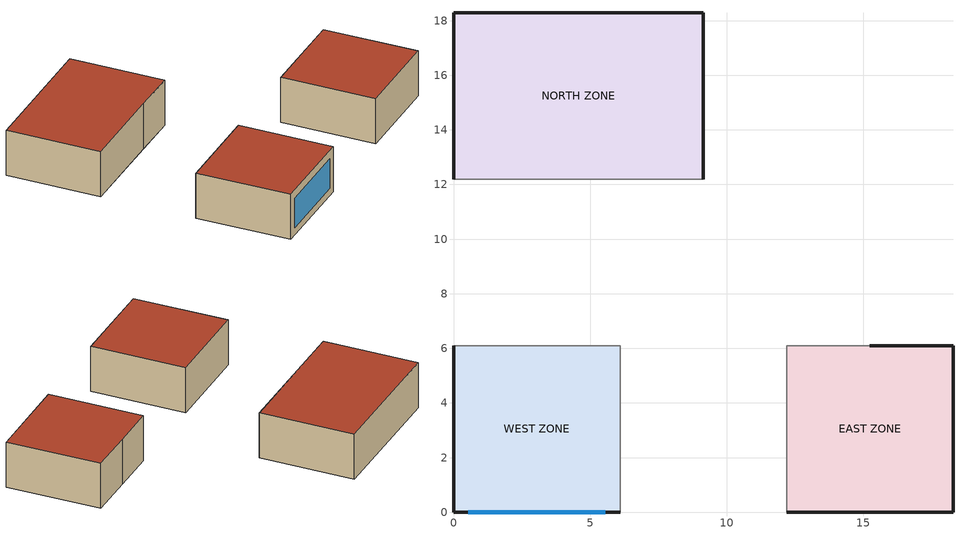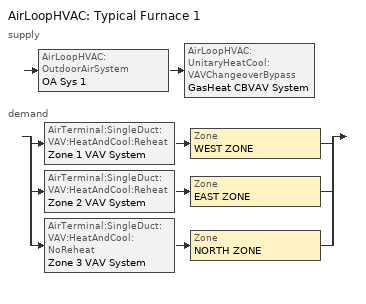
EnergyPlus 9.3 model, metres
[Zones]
WEST ZONE
 floor adiabatic (FLOOR SLAB 8 IN): 0,0 0,6.1 6.1,6.1 6.1,0 z0
 wall outside (EXTWALL80): 0,6.1 0,0 6.1,0 z0:3.05
 wall to NORTH ZONE (PARTITION06): 6.1,6.1 0,6.1 z0:3.05
 wall to EAST ZONE (PARTITION06): 6.1,0 6.1,6.1 z0:3.05
 window (WIN-CON-LIGHT): 0.55,0 5.55,0 z0.5:2.5
 roof outside (ROOF34): 0,6.1 0,0 6.1,0 6.1,6.1 z3.05
EAST ZONE
 floor adiabatic (FLOOR SLAB 8 IN): 12.19,0 12.19,6.1 18.29,6.1 18.29,0 z0
 wall outside (EXTWALL80): 12.19,0 18.29,0 18.29,6.1 15.24,6.1 z0:3.05
 wall to NORTH ZONE (PARTITION06): 15.24,6.1 12.19,6.1 z0:3.05
 roof outside (ROOF34): 12.19,6.1 12.19,0 18.29,0 18.29,6.1 z3.05
NORTH ZONE
 floor adiabatic (FLOOR SLAB 8 IN): 0,12.19 0,18.29 9.14,18.29 9.14,12.19 z0
 wall outside (EXTWALL80): 9.14,12.19 9.14,18.29 0,18.29 0,12.19 z0:3.05
 roof outside (ROOF34): 0,18.29 0,12.19 9.14,12.19 9.14,18.29 z3.05
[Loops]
AirLoopHVAC 'Typical Furnace 1'
 supply: AirLoopHVAC:OutdoorAirSystem 'OA Sys 1' > AirLoopHVAC:UnitaryHeatCool:VAVChangeoverBypass 'GasHeat CBVAV System'
 demand: split
  | AirTerminal:SingleDuct:VAV:HeatAndCool:Reheat 'Zone 1 VAV System' > Zone 'WEST ZONE'
  | AirTerminal:SingleDuct:VAV:HeatAndCool:Reheat 'Zone 2 VAV System' > Zone 'EAST ZONE'
  | AirTerminal:SingleDuct:VAV:HeatAndCool:NoReheat 'Zone 3 VAV System' > Zone 'NORTH ZONE'
[Building]
NONE: North Axis {deg}=0; Terrain=Suburbs; Loads Convergence Tolerance Value {W}=0.04; Temperature Convergence Tolerance Value {deltaC}=0.4; Solar Distribution=FullInteriorAndExterior; Maximum Number of Warmup Days=25; Minimum Number of Warmup Days=6
[Site:Location]
Chicago Ohare Intl Ap_IL_USA Design_Conditions: Latitude {deg}=41.98; Longitude {deg}=-87.92; Time Zone {hr}=-6; Elevation {m}=201
[SizingPeriod:DesignDay] Day of Month=21; Dry-Bulb Temperature Range Modifier Type=DefaultMultipliers; Humidity Condition Type=Wetbulb; Barometric Pressure {Pa}=98934; Rain Indicator=No; Snow Indicator=No; Daylight Saving Time Indicator=No
Name | Month | Day Type | Maximum Dry-Bulb Temperature {C} | Daily Dry-Bulb Temperature Range {deltaC} | Wetbulb or DewPoint at Maximum Dry-Bulb {C} | Wind Speed {m/s} | Wind Direction {deg} | Solar Model Indicator | Sky Clearness | ASHRAE Clear Sky Optical Depth for Beam Irradiance (taub) | ASHRAE Clear Sky Optical Depth for Diffuse Irradiance (taud)
Chicago Ohare Intl Ap Ann Htg 99.6% Condns DB | 1 | WinterDesignDay | -20 | 0 | -20 | 4.9 | 270 | ASHRAEClearSky | 0
Chicago Ohare Intl Ap Ann Clg .4% Condns DB=>MWB | 7 | SummerDesignDay | 33.3 | 10.5 | 23.7 | 5.2 | 230 | ASHRAETau |  | 0.455 | 2.05
Chicago Ohare January Designday | 1 | SummerDesignDay | 7.9 | 9.9 | 7.7 | 5.2 | 230 | ASHRAETau |  | 0.455 | 2.05
Chicago Ohare February Designday | 2 | SummerDesignDay | 10.2 | 10 | 9.9 | 5.2 | 230 | ASHRAETau |  | 0.455 | 2.05
Chicago Ohare March Designday | 3 | SummerDesignDay | 16.8 | 9.9 | 15.7 | 5.2 | 230 | ASHRAETau |  | 0.455 | 2.05
[Site:GroundTemperature:BuildingSurface]
20.03, 20.03, 20.13, 20.3, 20.43, 20.52, 20.62, 20.77, 20.78, 20.55, 20.44, 20.2
[Material] Thermal Absorptance=0.9
Name | Roughness | Thickness {m} | Conductivity {W/m-K} | Density {kg/m3} | Specific Heat {J/kg-K} | Solar Absorptance | Visible Absorptance
A1 - 1 IN STUCCO | Smooth | 0.0253898 | 0.691831 | 1858.142 | 836.8 | 0.92 | 0.92
C4 - 4 IN COMMON BRICK | Rough | 0.101498 | 0.726422 | 1922.216 | 836.8 | 0.76 | 0.76
E1 - 3 / 4 IN PLASTER OR GYP BOARD | Smooth | 0.01905 | 0.726422 | 1601.846 | 836.8 | 0.92 | 0.92
C6 - 8 IN CLAY TILE | Smooth | 0.203302 | 0.570761 | 1121.292 | 836.8 | 0.82 | 0.82
C10 - 8 IN HW CONCRETE | MediumRough | 0.203302 | 1.729577 | 2242.585 | 836.8 | 0.65 | 0.65
E2 - 1 / 2 IN SLAG OR STONE | Rough | 0.0127102 | 1.435549 | 881.0155 | 1673.6 | 0.55 | 0.55
E3 - 3 / 8 IN FELT AND MEMBRANE | Rough | 0.00954024 | 0.190253 | 1121.292 | 1673.6 | 0.75 | 0.75
B5 - 1 IN DENSE INSULATION | VeryRough | 0.0253898 | 0.0432394 | 91.30524 | 836.8 | 0.5 | 0.5
C12 - 2 IN HW CONCRETE | MediumRough | 0.0509016 | 1.729577 | 2242.585 | 836.8 | 0.65 | 0.65
[WindowMaterial:Glazing]
WIN-LAY-GLASS-LIGHT: Optical Data Type=SpectralAverage; Thickness {m}=0.003; Solar Transmittance at Normal Incidence=0.9; Front Side Solar Reflectance at Normal Incidence=0.031; Back Side Solar Reflectance at Normal Incidence=0.031; Visible Transmittance at Normal Incidence=0.9; Front Side Visible Reflectance at Normal Incidence=0.05; Back Side Visible Reflectance at Normal Incidence=0.05; Infrared Transmittance at Normal Incidence=0; Front Side Infrared Hemispherical Emissivity=0.84; Back Side Infrared Hemispherical Emissivity=0.84; Conductivity {W/m-K}=0.9
[Construction]
EXTWALL80: A1 - 1 IN STUCCO, C4 - 4 IN COMMON BRICK, E1 - 3 / 4 IN PLASTER OR GYP BOARD
PARTITION06: E1 - 3 / 4 IN PLASTER OR GYP BOARD, C6 - 8 IN CLAY TILE, E1 - 3 / 4 IN PLASTER OR GYP BOARD
FLOOR SLAB 8 IN: C10 - 8 IN HW CONCRETE
ROOF34: E2 - 1 / 2 IN SLAG OR STONE, E3 - 3 / 8 IN FELT AND MEMBRANE, B5 - 1 IN DENSE INSULATION, C12 - 2 IN HW CONCRETE
WIN-CON-LIGHT: WIN-LAY-GLASS-LIGHT
[Zone] Type=1; Multiplier=1; Ceiling Height {m}=autocalculate; Volume {m3}=autocalculate
EAST ZONE; NORTH ZONE; WEST ZONE
[People] Number of People Schedule=OFFICE OCCUPANCY; Number of People Calculation Method=people; Fraction Radiant=0.3; Activity Level Schedule=Activity Sch; Carbon Dioxide Generation Rate {m3/s-W}=3.82E-8; Mean Radiant Temperature Calculation Type=zoneaveraged; Work Efficiency Schedule=Work Eff Sch; Clothing Insulation Calculation Method=ClothingInsulationSchedule; Clothing Insulation Schedule=Clothing Sch; Air Velocity Schedule=Air Velo Sch; Thermal Comfort Model 1 Type=FANGER
Name | Zone or ZoneList | Number of People
WEST ZONE | WEST ZONE | 3
EAST ZONE | EAST ZONE | 3
NORTH ZONE | NORTH ZONE | 4
[Lights] Schedule=OFFICE LIGHTING; Design Level Calculation Method=LightingLevel; Return Air Fraction=0; Fraction Radiant=0.2; Fraction Visible=0.2; Fraction Replaceable=0
Name | Zone or ZoneList | Lighting Level {W}
EAST ZONE Lights 1 | EAST ZONE | 1464.375
NORTH ZONE Lights 1 | NORTH ZONE | 878.6252
[ElectricEquipment] Schedule=INTERMITTENT; Design Level Calculation Method=EquipmentLevel; Fraction Latent=0; Fraction Radiant=0.3; Fraction Lost=0
Name | Zone or ZoneList | Design Level {W}
WEST ZONE ElecEq 1 | WEST ZONE | 2928.751
EAST ZONE ElecEq 1 | EAST ZONE | 1464.375
NORTH ZONE ElecEq 1 | NORTH ZONE | 2928.751
[OtherEquipment]
North Zone Heat Extraction: Fuel Type=None; Zone or ZoneList=NORTH ZONE; Schedule=INTERMITTENT1; Design Level Calculation Method=EquipmentLevel; Design Level {W}=10000; Fraction Latent=0; Fraction Radiant=0; Fraction Lost=0
[DesignSpecification:OutdoorAir] Outdoor Air Method=flow/person; Outdoor Air Flow per Person {m3/s-person}=0.00944; Outdoor Air Flow per Zone Floor Area {m3/s-m2}=0; Outdoor Air Flow per Zone {m3/s}=0
SZ DSOA WEST ZONE; SZ DSOA EAST ZONE; SZ DSOA NORTH ZONE
[Sizing:Zone] Zone Cooling Design Supply Air Temperature Input Method=SupplyAirTemperature; Zone Cooling Design Supply Air Temperature {C}=10; Zone Heating Design Supply Air Temperature Input Method=SupplyAirTemperature; Zone Heating Design Supply Air Temperature {C}=50; Zone Cooling Design Supply Air Humidity Ratio {kgWater/kgDryAir}=0.008; Zone Heating Design Supply Air Humidity Ratio {kgWater/kgDryAir}=0.008; Zone Heating Sizing Factor=0; Zone Cooling Sizing Factor=0; Cooling Design Air Flow Method=DesignDay; Cooling Design Air Flow Rate {m3/s}=0; Heating Design Air Flow Method=DesignDay; Heating Design Air Flow Rate {m3/s}=0; Heating Maximum Air Flow per Zone Floor Area {m3/s-m2}=.002032; Heating Maximum Air Flow {m3/s}=.1415762; Heating Maximum Air Flow Fraction=0.3; Account for Dedicated Outdoor Air System=No; Dedicated Outdoor Air System Control Strategy=NeutralSupplyAir; Dedicated Outdoor Air Low Setpoint Temperature for Design {C}=autosize; Dedicated Outdoor Air High Setpoint Temperature for Design {C}=autosize
Name | Design Specification Outdoor Air Object
WEST ZONE | SZ DSOA WEST ZONE
EAST ZONE | SZ DSOA EAST ZONE
NORTH ZONE | SZ DSOA NORTH ZONE
[Sizing:System]
Typical Furnace 1: Type of Load to Size On=sensible; Design Outdoor Air Flow Rate {m3/s}=autosize; Central Heating Maximum System Air Flow Ratio=0.3; Preheat Design Temperature {C}=7; Preheat Design Humidity Ratio {kgWater/kgDryAir}=0.008; Precool Design Temperature {C}=11; Precool Design Humidity Ratio {kgWater/kgDryAir}=0.008; Central Cooling Design Supply Air Temperature {C}=10; Central Heating Design Supply Air Temperature {C}=30; Type of Zone Sum to Use=noncoincident; 100% Outdoor Air in Cooling=no; 100% Outdoor Air in Heating=no; Central Cooling Design Supply Air Humidity Ratio {kgWater/kgDryAir}=0.008; Central Heating Design Supply Air Humidity Ratio {kgWater/kgDryAir}=0.008; Cooling Supply Air Flow Rate Method=DesignDay; Cooling Supply Air Flow Rate {m3/s}=0; Heating Supply Air Flow Rate Method=DesignDay; Heating Supply Air Flow Rate {m3/s}=0; Zone Maximum Outdoor Air Fraction=1; Cooling Design Capacity Method=CoolingDesignCapacity; Cooling Design Capacity {W}=autosize; Heating Design Capacity Method=HeatingDesignCapacity; Heating Design Capacity {W}=autosize; Central Cooling Capacity Control Method=VAV
[ZoneControl:Thermostat] Control Type Schedule=Zone Control Type Sched; Control 1=Temperature Setpoints
Name | Zone or ZoneList
Zone 1 Thermostat | NORTH ZONE
Zone 2 Thermostat | WEST ZONE
Zone 3 Thermostat | EAST ZONE
[ThermostatSetpoint:DualSetpoint]
Temperature Setpoints: Heating Setpoint Temperature Schedule=Heating Setpoints; Cooling Setpoint Temperature Schedule=Cooling Setpoints
[AirTerminal:SingleDuct:VAV:HeatAndCool:NoReheat]
Zone 3 VAV System: Availability Schedule=FanAndCoilAvailSched; Maximum Air Flow Rate {m3/s}=autosize; Zone Minimum Air Flow Fraction=0.25
[AirTerminal:SingleDuct:VAV:HeatAndCool:Reheat] Availability Schedule=FanAndCoilAvailSched; Maximum Air Flow Rate {m3/s}=autosize; Zone Minimum Air Flow Fraction=0.25; Maximum Hot Water or Steam Flow Rate {m3/s}=0; Minimum Hot Water or Steam Flow Rate {m3/s}=0; Convergence Tolerance=0.001
Name | Reheat Coil
Zone 1 VAV System | Reheat Coil Zone 1
Zone 2 VAV System | Reheat Coil Zone 2
[Zone equipment]
WEST ZONE: Zone 1 VAV System
EAST ZONE: Zone 2 VAV System
NORTH ZONE: Zone 3 VAV System
[Fan:OnOff]
Supply Fan 1: Availability Schedule=FanAndCoilAvailSched; Fan Total Efficiency=0.7; Pressure Rise {Pa}=600; Maximum Flow Rate {m3/s}=autosize; Motor Efficiency=0.9; Motor In Airstream Fraction=1
[Coil:Cooling:DX:TwoStageWithHumidityControlMode]
ACDXCoil 1: Availability Schedule=FanAndCoilAvailSched; Maximum Outdoor Dry-Bulb Temperature for Crankcase Heater Operation {C}=10; Number of Capacity Stages=1; Number of Enhanced Dehumidification Modes=1; Normal Mode Stage 1 Coil Performance=DXCoilPerformance; Dehumidification Mode 1 Stage 1 Coil Performance=DXCoilPerformance_Dehumidification; Minimum Outdoor Dry-Bulb Temperature for Compressor Operation {C}=-25; Basin Heater Setpoint Temperature {C}=2
[CoilPerformance:DX:Cooling] Gross Rated Total Cooling Capacity {W}=autosize; Gross Rated Sensible Heat Ratio=autosize; Gross Rated Cooling COP {W/W}=3; Rated Air Flow Rate {m3/s}=autosize; Total Cooling Capacity Function of Temperature Curve=WindACCoolCapFT; Total Cooling Capacity Function of Flow Fraction Curve=WindACCoolCapFFF; Energy Input Ratio Function of Temperature Curve=WindACEIRFT; Energy Input Ratio Function of Flow Fraction Curve=WindACEIRFFF; Part Load Fraction Correlation Curve=WindACPLFFPLR; Condenser Type=AirCooled; Evaporative Condenser Effectiveness=0.9
DXCoilPerformance; DXCoilPerformance_Dehumidification
[Coil:Heating:Electric] Availability Schedule=FanAndCoilAvailSched; Efficiency=1; Nominal Capacity {W}=autosize
Reheat Coil Zone 1; Reheat Coil Zone 2
[Coil:Heating:Fuel]
Furnace Heating Coil 1: Availability Schedule=FanAndCoilAvailSched; Fuel Type=NaturalGas; Burner Efficiency=0.8; Nominal Capacity {W}=autosize
[AirLoopHVAC:UnitaryHeatCool:VAVChangeoverBypass]
GasHeat CBVAV System: Availability Schedule=FanAndCoilAvailSched; Cooling Supply Air Flow Rate {m3/s}=autosize; Heating Supply Air Flow Rate {m3/s}=autosize; No Load Supply Air Flow Rate {m3/s}=autosize; Cooling Outdoor Air Flow Rate {m3/s}=0; Heating Outdoor Air Flow Rate {m3/s}=0; No Load Outdoor Air Flow Rate {m3/s}=0; Outdoor Air Flow Rate Multiplier Schedule=Outdoor Air Multiplier Schedule; Supply Air Fan=Supply Fan 1; Supply Air Fan Placement=DrawThrough; Supply Air Fan Operating Mode Schedule=Fan OpMode Schedule; Cooling Coil=ACDXCoil 1; Heating Coil=Furnace Heating Coil 1; Priority Control Mode=LoadPriority; Minimum Outlet Air Temperature During Cooling Operation {C}=10; Maximum Outlet Air Temperature During Heating Operation {C}=50; Dehumidification Control Type=CoolReheat; Minimum Runtime Before Operating Mode Change {hr}=0.5
[Controller:OutdoorAir]
OA Controller 1: Minimum Outdoor Air Flow Rate {m3/s}=autosize; Maximum Outdoor Air Flow Rate {m3/s}=autosize; Economizer Control Type=DifferentialDryBulb; Economizer Control Action Type=ModulateFlow; Economizer Maximum Limit Dry-Bulb Temperature {C}=19; Economizer Minimum Limit Dry-Bulb Temperature {C}=4; Lockout Type=NoLockout; Minimum Limit Type=FixedMinimum; Minimum Outdoor Air Schedule=Min OA Sched
[AirLoopHVAC]
Typical Furnace 1: Design Supply Air Flow Rate {m3/s}=autosize
[AvailabilityManager:Scheduled]
VAV Sys 1 Avail: Schedule=FanAndCoilAvailSched
[AvailabilityManager:ScheduledOn]
Furnace 1 AvailOn: Schedule=FanAndCoilAvailSched
[AvailabilityManager:ScheduledOff]
Furnace 1 AvailOff: Schedule=FanAndCoilAvailSched
[SetpointManager:MixedAir]
Mixed Air Node Setpoint Manager: Control Variable=Temperature; Setpoint Node or NodeList=Air Loop Inlet Node; Minimum Temperature at Cooling Coil Outlet Node {C}=7.2
[SetpointManager:MultiZone:Humidity:Maximum]
VVT Dehumidify SP: HVAC Air Loop=Typical Furnace 1; Minimum Setpoint Humidity Ratio {kgWater/kgDryAir}=0.007; Maximum Setpoint Humidity Ratio {kgWater/kgDryAir}=0.015; Setpoint Node or NodeList=Air Loop Outlet Node
[Schedule:Compact]
Activity Sch: Through: 12/31, For: AllDays, Until: 24:00, 131.8
Work Eff Sch: Through: 12/31, For: AllDays, Until: 24:00, 0
Clothing Sch: Through: 12/31, For: AllDays, Until: 24:00, 1
Air Velo Sch: Through: 12/31, For: AllDays, Until: 24:00, 0.137
OFFICE OCCUPANCY: Through: 12/31, For: WeekDays SummerDesignDay, Until: 8:00, 0, Until: 8:00, 0.5, Until: 12:00, 1, Until: 13:00, 0.5, Until: 16:00, 1, Until: 16:30, 0.1, Until: 24:00, 0, For: AllOtherDays, Until: 24:00, 0
INTERMITTENT: Through: 12/31, For: WeekDays SummerDesignDay, Until: 8:00, 0, Until: 17:00, 1, Until: 24:00, 0, For: AllOtherDays, Until: 24:00, 0
OFFICE LIGHTING: Through: 12/31, For: WeekDays SummerDesignDay, Until: 6:00, 0.05, Until: 7:00, 0.2, Until: 17:00, 1, Until: 17:30, 0.5, Until: 24:00, 0.05, For: AllOtherDays, Until: 24:00, 0.05
FanAndCoilAvailSched: Through: 3/31, For: AllDays, Until: 24:00, 1, Through: 9/30, For: WeekDays SummerDesignDay, Until: 7:00, 0, Until: 17:00, 1, Until: 24:00, 0, For: AllOtherDays, Until: 24:00, 0, Through: 12/31, For: AllDays, Until: 24:00, 1
Heating Setpoints: Through: 12/31, For: AllDays, Until:  7:00, 15, Until: 17:00, 20, Until: 24:00, 15
Cooling Setpoints: Through: 12/31, For: AllDays, Until:  7:00, 30, Until: 17:00, 22.3, Until: 24:00, 30
Zone Control Type Sched: Through: 12/31, For: AllDays, Until: 24:00, 4
Outdoor Air Multiplier Schedule; Fan OpMode Schedule: Through: 12/31, For: AllDays, Until:  7:00, 0, Until: 17:00, 1, Until: 24:00, 0
Min OA Sched: Through: 12/31, For: Weekdays, Until: 6:00, 0.3, Until: 18:00, 1, Until: 24:00, 0.3, For: SummerDesignDay, Until: 24:00, 1, For: WinterDesignDay, Until: 24:00, 1, For: AllOtherDays, Until: 24:00, 0.3
INTERMITTENT1: Through: 12/31, For: WeekDays WinterDesignDay, Until: 8:00, 0, Until: 17:00, 1, Until: 24:00, 0, For: AllOtherDays, Until: 24:00, 0
[Curve:Quadratic]
Name | Coefficient1 Constant | Coefficient2 x | Coefficient3 x**2 | Minimum Value of x | Maximum Value of x
WindACCoolCapFFF | 0.8 | 0.2 | 0 | 0.5 | 1.5
WindACEIRFFF | 1.1552 | -0.1808 | 0.0256 | 0.5 | 1.5
WindACPLFFPLR | 0.85 | 0.15 | 0 | 0 | 1
[Curve:Biquadratic] Minimum Value of x=12.77778; Maximum Value of x=23.88889; Minimum Value of y=23.88889; Maximum Value of y=46.11111; Input Unit Type for X=Temperature; Input Unit Type for Y=Temperature; Output Unit Type=Dimensionless
Name | Coefficient1 Constant | Coefficient2 x | Coefficient3 x**2 | Coefficient4 y | Coefficient5 y**2 | Coefficient6 x*y
WindACCoolCapFT | 0.942588 | 0.00954335 | 0.00068377 | -0.0110427 | 5.249e-06 | -9.72e-06
WindACEIRFT | 0.342414 | 0.034885 | -0.0006237 | 0.00497722 | 0.000437951 | -0.000728028
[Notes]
ChangeoverBypassVAV.idf
Basic file description:  1 story building divided into 3 interior conditioned zones. Roof with no plenum.
Slab on grade.
Highlights:              Example of a Changeover Bypass VAV system with multistage DX cooling coil
and gas heating coil.
Simulation Location/Run: Miami Intl Ap FL USA WMO=722020, 2 design days, 1 run period,
Run Control executes the design days only.
Location:                Miami, FL
Design Days:             Miami Intl Ap FL USA Annual Heating 99.6%, MaxDB=8.7°C
Miami Intl Ap FL USA Annual Cooling (DB=>MWB) .4%, MaxDB=33.2°C MWB=25.3°C
Run Period (Weather File): Winter 1/21, Summer 7/21.
Run Control:             Zone and System sizing required (design day runs only, see RUN CONTROL object)
Building: Single floor rectangular L-shaped building 40 ft south wall, 40 ft west wall, zone height 10 feet.
There is a single window in the West zone south wall. The walls are 1 in stucco over 4 in common brick
and gypboard. The roof is a built up roof with 1/2 in stone over 3/8 in felt over 1 in dense insulation
supported by 2 in heavy weight concrete. The window is single pane 3mm clear.
The window to wall ratio is approximately 0.07.
The building is oriented due north.
Floor Area:        130.1 m2 (1403 ft2)
Number of Stories: 1
Zone Description Details:
|       West         |         East           |    window = *
Internal gains description:     ZONE West  - lighting is 0 watts, equip is 2928.751 watts, 3 occupants
Internal gains description:     ZONE North - lighting is 878.6252 watts, equip is 2928.751 watts, 4 occupants
Internal gains description:     ZONE East  - lighting is 1464.375 watts, equip is 1464.375 watts, 3 occupants
Interzone Surfaces:             3 interzone surfaces (see diagram)
Internal Mass:                  None
Windows:                        1 - single pane clear 3mm glass
Detached Shading:               None
Daylight:                       None
Natural Ventilation:            None
Compact Schedules:              Yes
Solair Distribution:            FullInteriorAndExterior
HVAC:                           3 zone central system using single air loop. DX cooling coil and gas heating coil.
Thermostat setting at 20 C in winter with 15 C set back temperature, 24 C in summer
with 30 C set back temperature. Cooling coil off in winter, heating coil on all year.
Zonal Equipment:                3 - AIR DISTRIBUTION UNIT
(2 ea. Single Duct:VAVHeatandCool:Reheat, 1 ea. Single Duct:VAVHeatandCool:NoReheat)
Central Air Handling Equipment: Yes
System Equipment Autosize:      No
Purchased Cooling:              No
Purchased Heating:              No
Purchased Chilled Water:        No
Purchased Hot Water:            No
HVAC System:                    UNITARYSYSTEM:VAV:CHANGEOVERBYPASS
Coils:                          COIL:DX:MULTIMODE:COOLINGEMPIRICAL, Coil:Heating:Fuel
Pumps:                          None
Boilers:                        None
Chillers:                       None
Towers:                         None
Standard Reports:               None
Timestep or Hourly Variables:   Timestep
Time bins Report:               None
HTML Report:                    None
Environmental Emissions:        None
Utility Tariffs:                None
